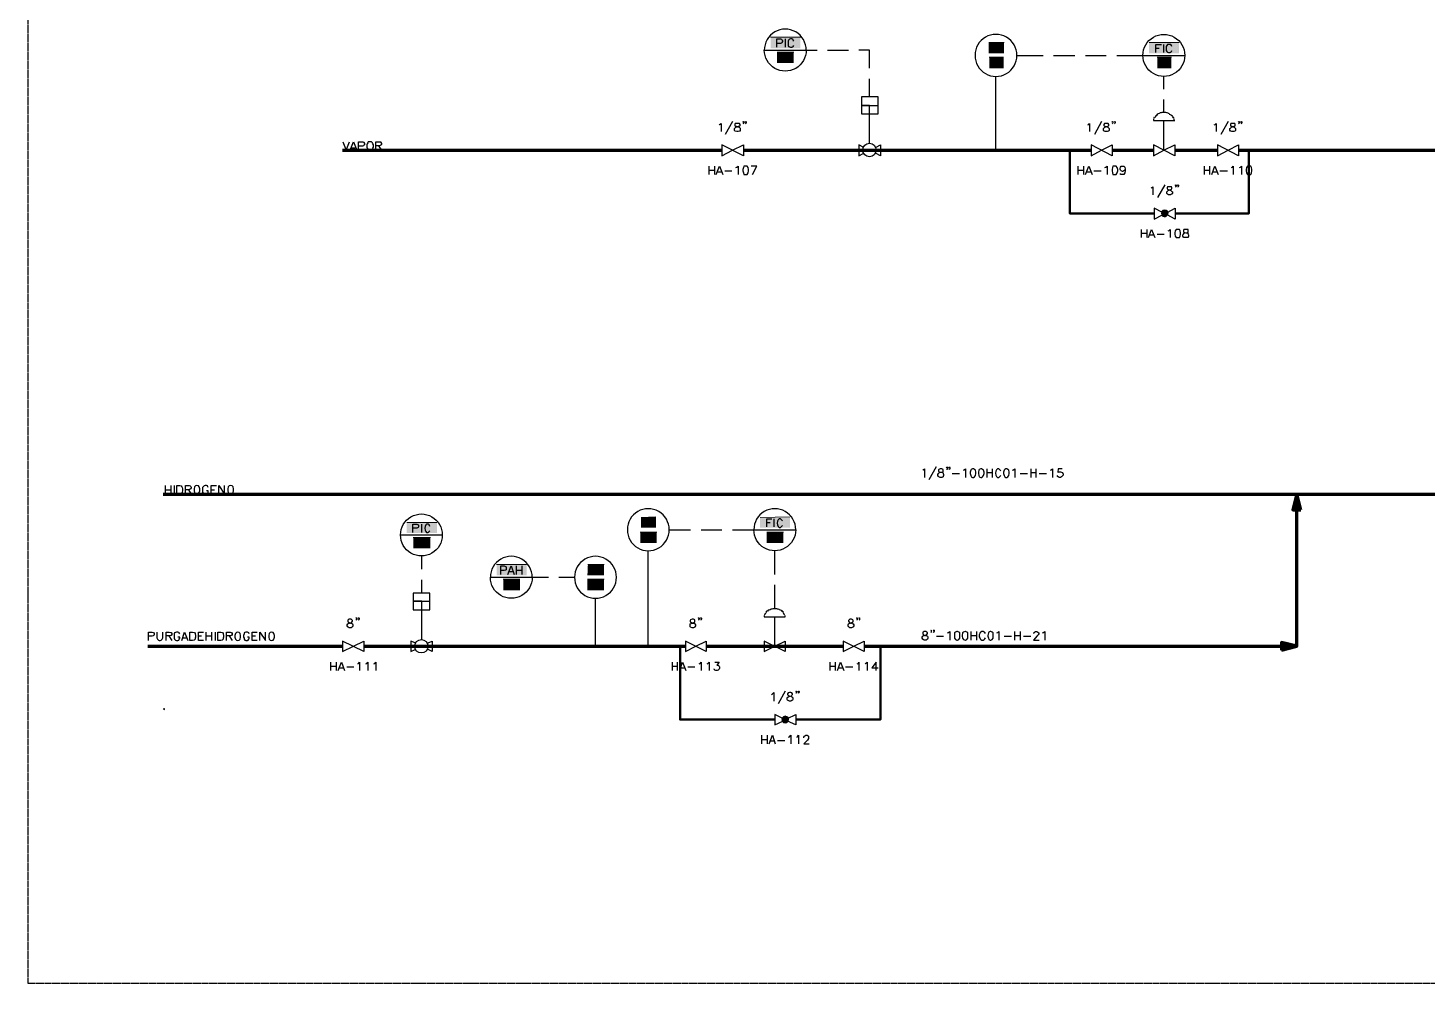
# Model space of a CAD drawing. Header units: millimetres. Extents: x 0 to 578, y 0 to 520.
# Drawn here: x 0 to 385, y 0 to 262.7 of the extents above; entities that cross this region are included whole.
import ezdxf

# ---------------------------------------------------------------- set-up
doc = ezdxf.new("R2010")
doc.units = ezdxf.units.MM
doc.linetypes.add('HIDDEN2', pattern=[0.1875, 0.125, -0.0625])
doc.layers.add('no plot', color=41, linetype='HIDDEN2', plot=False)
doc.layers.add('PDF2_Geometry', color=7, linetype='Continuous')
doc.layers.add('PDF2_Solid Fills', color=7, linetype='Continuous')

msp = doc.modelspace()

# ---------------------------------------------------------------- linework, layer by layer
at = {"layer": 'no plot'}
msp.add_lwpolyline([(0, 0), (577.5, 0), (577.5, 520), (0, 520)], close=True, dxfattribs=at)
at = {"layer": 'PDF2_Geometry', "color": 7, "lineweight": 13, "true_color": 0xffffff}
for points in [[(204.31, 260.12), (212.56, 260.12)], [(264.38, 258.68), (268.57, 258.68)], [(308.48, 258.68), (316.73, 258.68)], [(206.14, 256.07), (210.72, 256.07)], [(264.51, 254.63), (268.44, 254.63)], [(310.71, 254.63), (314.63, 254.63)], [(168.72, 128.08), (172.77, 128.21)], [(201.43, 128.08), (209.68, 128.21)], [(104.2, 126.64), (112.57, 126.64)], [(168.45, 124.02), (173.03, 124.02)], [(203.26, 124.02), (207.85, 124.02)], [(106.03, 122.58), (110.74, 122.58)], [(128.93, 115.12), (137.18, 115.12)], [(154.06, 115.12), (158.51, 115.12)], [(130.76, 111.06), (135.34, 111.06)], [(153.93, 111.06), (158.51, 111.06)]]:
    msp.add_lwpolyline(points, dxfattribs=at)
at = {"layer": 'PDF2_Geometry', "color": 18, "lineweight": 25, "true_color": 0x260000}
for points in [[(206.01, 257.38), (206.01, 259.73), (207.06, 259.73), (207.32, 259.6), (207.45, 259.47), (207.58, 259.21), (207.58, 258.95), (207.45, 258.68), (207.32, 258.55), (207.06, 258.42), (206.01, 258.42)], [(208.37, 259.73), (208.37, 257.38)], [(210.72, 259.08), (210.59, 259.34), (210.46, 259.6), (210.2, 259.73), (209.81, 259.73), (209.55, 259.6), (209.28, 259.34), (209.15, 259.08), (209.15, 258.81), (209.15, 258.29), (209.15, 257.9), (209.28, 257.64), (209.55, 257.51), (209.81, 257.38), (210.2, 257.38), (210.46, 257.51), (210.59, 257.64), (210.72, 257.9)], [(264.77, 255.94), (264.77, 258.16), (266.21, 258.16)], [(266.47, 258.16), (268.05, 258.16)], [(267.26, 258.16), (267.26, 255.94)], [(310.32, 255.94), (310.32, 258.16), (311.89, 258.16)], [(312.41, 258.16), (312.41, 255.94)], [(314.77, 257.64), (314.63, 257.9), (314.5, 258.16), (314.24, 258.16), (313.85, 258.16), (313.59, 258.16), (313.33, 257.9), (313.2, 257.64), (313.2, 257.38), (313.2, 256.85), (313.2, 256.46), (313.33, 256.2), (313.59, 256.07), (313.85, 255.94), (314.24, 255.94), (314.5, 256.07), (314.63, 256.2), (314.77, 256.46)], [(206.67, 255.41), (206.93, 255.54), (207.19, 255.8), (207.19, 253.58)], [(264.77, 257.11), (265.69, 257.11)], [(265.04, 253.97), (265.17, 254.1), (265.56, 254.37), (265.56, 252.01)], [(267.26, 253.97), (267.39, 254.1), (267.78, 254.37), (267.78, 252.01)], [(310.32, 257.11), (311.23, 257.11)], [(311.23, 253.97), (311.49, 254.1), (311.76, 254.37), (311.76, 252.01)], [(313.46, 253.97), (313.59, 254.1), (313.98, 254.37), (313.98, 252.01)], [(169.11, 125.46), (169.11, 127.68), (170.55, 127.68)], [(170.81, 127.68), (172.25, 127.68)], [(171.46, 127.68), (171.46, 125.46)], [(203.26, 125.46), (203.26, 127.68), (204.7, 127.68)], [(205.23, 127.68), (205.23, 125.46)], [(207.58, 127.16), (207.32, 127.42), (207.06, 127.68), (206.67, 127.68), (206.41, 127.42), (206.27, 127.03), (206.14, 126.51), (206.27, 125.98), (206.41, 125.59), (206.67, 125.33), (207.06, 125.33), (207.32, 125.59), (207.58, 125.85)], [(105.9, 123.89), (105.9, 126.24), (106.95, 126.24), (107.21, 126.11), (107.34, 126.11), (107.47, 125.85), (107.47, 125.46), (107.34, 125.33), (107.21, 125.2), (106.95, 125.07), (105.9, 125.07)], [(108.25, 126.24), (108.25, 123.89)], [(110.61, 125.59), (110.35, 125.98), (110.09, 126.24), (109.69, 126.24), (109.43, 125.98), (109.3, 125.59), (109.17, 125.07), (109.3, 124.54), (109.43, 124.15), (109.69, 123.89), (110.09, 123.89), (110.35, 124.15), (110.61, 124.41)], [(168.98, 123.5), (169.24, 123.63), (169.5, 123.89), (169.5, 121.53)], [(169.11, 126.64), (170.02, 126.64)], [(203.26, 126.64), (204.18, 126.64)], [(203.79, 123.5), (204.05, 123.63), (204.31, 123.89), (204.31, 121.53)], [(106.55, 122.06), (106.81, 122.06), (107.21, 122.45), (107.21, 120.09)], [(109.96, 122.06), (109.82, 122.32), (109.43, 122.45), (109.3, 122.45), (108.91, 122.32), (108.78, 122.06), (108.65, 121.4), (108.65, 120.88), (108.78, 120.49), (108.91, 120.22), (109.3, 120.09), (109.43, 120.09), (109.69, 120.22), (109.96, 120.49), (110.09, 120.75), (110.09, 120.88), (109.96, 121.27), (109.69, 121.4), (109.43, 121.53), (109.3, 121.53), (108.91, 121.4), (108.78, 121.27), (108.65, 120.88)], [(130.11, 112.37), (130.11, 114.73), (131.03, 114.73), (131.42, 114.6), (131.55, 114.47), (131.55, 114.2), (131.55, 113.94), (131.55, 113.68), (131.42, 113.55), (131.03, 113.42), (130.11, 113.42)], [(132.07, 112.37), (132.99, 114.73), (133.77, 112.37)], [(132.33, 113.16), (133.51, 113.16)], [(134.3, 114.73), (134.3, 112.37)], [(134.3, 113.55), (135.87, 113.55)], [(135.87, 114.73), (135.87, 112.37)], [(154.45, 112.37), (154.45, 114.73), (155.37, 114.73), (155.76, 114.6), (155.89, 114.47), (155.89, 114.2), (155.89, 113.94), (155.89, 113.68), (155.76, 113.55), (155.37, 113.42), (154.45, 113.42)], [(156.41, 114.73), (157.98, 114.73)], [(157.2, 114.73), (157.2, 112.37)], [(131.29, 110.41), (131.55, 110.54), (131.81, 110.8), (131.81, 108.58)], [(133.64, 108.58), (134.69, 110.8), (133.12, 110.8)], [(154.45, 110.41), (154.71, 110.54), (154.97, 110.8), (154.97, 108.58)], [(156.81, 108.58), (157.85, 110.8), (156.28, 110.8)]]:
    msp.add_lwpolyline(points, dxfattribs=at)
for points in [[(260.59, 255.15, 1.003441), (272.1, 255.15, 1.003441)], [(202.61, 256.59), (214.13, 256.59, -1.003441)], [(164.92, 124.67, 1.003441), (176.44, 124.67, 1.003441)], [(199.73, 124.67), (211.25, 124.67, -1.003441)], [(150.39, 111.59, 1.003441), (161.91, 111.59, 1.003441)], [(127.23, 111.59), (138.75, 111.59, -1.003441)]]:
    msp.add_lwpolyline(points, format="xyb", close=True, dxfattribs=at)
for points in [[(306.78, 255.15, -1.003441), (318.3, 255.15, -1.003441), (306.78, 255.15), (318.43, 255.15)], [(102.5, 123.23, -1.003441), (114.01, 123.23, -1.003441), (102.5, 123.23), (114.14, 123.23)]]:
    msp.add_lwpolyline(points, format="xyb", dxfattribs=at)
for points in [[(209.15, 255.8), (208.89, 255.8), (208.63, 255.41), (208.5, 254.89), (208.5, 254.5), (208.63, 253.97), (208.89, 253.58), (209.15, 253.58), (209.42, 253.58), (209.81, 253.58), (209.94, 253.97), (210.07, 254.5), (210.07, 254.89), (209.94, 255.41), (209.81, 255.8), (209.42, 255.8)], [(171.46, 123.89), (171.07, 123.76), (170.94, 123.63), (170.94, 123.37), (171.07, 123.1), (171.33, 122.97), (171.73, 122.84), (172.12, 122.84), (172.25, 122.58), (172.38, 122.32), (172.38, 122.06), (172.25, 121.79), (172.12, 121.66), (171.86, 121.53), (171.46, 121.53), (171.07, 121.66), (170.94, 121.79), (170.81, 122.06), (170.81, 122.32), (170.94, 122.58), (171.2, 122.84), (171.46, 122.84), (171.99, 122.97), (172.12, 123.1), (172.25, 123.37), (172.25, 123.63), (172.12, 123.76), (171.86, 123.89)], [(206.14, 123.89), (205.88, 123.76), (205.75, 123.63), (205.75, 123.37), (205.88, 123.1), (206.14, 122.97), (206.54, 122.84), (206.8, 122.84), (207.06, 122.58), (207.19, 122.32), (207.19, 122.06), (207.06, 121.79), (206.93, 121.66), (206.67, 121.53), (206.14, 121.53), (205.88, 121.66), (205.75, 121.79), (205.62, 122.06), (205.62, 122.32), (205.75, 122.58), (206.01, 122.84), (206.27, 122.84), (206.8, 122.97), (206.93, 123.1), (207.06, 123.37), (207.06, 123.63), (206.93, 123.76), (206.67, 123.89)]]:
    msp.add_lwpolyline(points, close=True, dxfattribs=at)
at = {"layer": 'PDF2_Geometry', "color": 1, "lineweight": 25}
for points in [[(214.13, 256.59), (217.14, 256.59)], [(220.02, 256.59), (225.77, 256.59)], [(231.53, 251.62), (231.53, 256.59), (228.65, 256.59)], [(272.23, 255.15), (279.3, 255.15)], [(282.18, 255.15), (288.07, 255.15)], [(290.95, 255.15), (296.71, 255.15)], [(299.58, 255.15), (306.78, 255.15)], [(231.53, 243.76), (231.53, 248.74)], [(266.34, 229.11), (266.34, 249.39)], [(312.54, 245.86), (312.54, 249.39)], [(312.54, 239.45), (312.54, 242.98)], [(176.44, 124.67), (182.33, 124.67)], [(185.2, 124.67), (190.96, 124.67)], [(193.84, 124.67), (199.73, 124.67)], [(108.38, 113.81), (108.38, 117.35)], [(170.68, 92.61), (170.68, 118.78)], [(205.49, 112.37), (205.49, 118.78)], [(108.38, 107.27), (108.38, 110.93)], [(138.75, 111.59), (143.2, 111.59)], [(146.08, 111.59), (150.39, 111.59)], [(205.49, 103.08), (205.49, 109.49)], [(156.15, 92.61), (156.15, 105.83)]]:
    msp.add_lwpolyline(points, dxfattribs=at)
at = {"layer": 'PDF2_Geometry', "lineweight": 25}
for points in [[(231.53, 230.94), (231.53, 241.41), (229.31, 241.41), (229.31, 239.05), (233.89, 239.05), (233.89, 243.76), (229.31, 243.76), (229.31, 241.41), (233.89, 241.41)], [(310.58, 238.79), (310.45, 238.53), (310.19, 238.4)], [(311.36, 239.32), (311.23, 239.18), (310.97, 239.05), (310.71, 238.92), (310.58, 238.66)], [(313.59, 239.32), (313.33, 239.32), (313.06, 239.45), (312.8, 239.45), (312.54, 239.45), (312.28, 239.45), (312.02, 239.45), (311.76, 239.32), (311.49, 239.32)], [(314.11, 239.05), (313.85, 239.18), (313.72, 239.32)], [(314.5, 238.66), (314.37, 238.79), (314.11, 238.92)], [(315.03, 238.4), (314.77, 238.53), (314.63, 238.79)], [(190.18, 236.04), (190.31, 236.17), (190.7, 236.44), (190.7, 234.21)], [(193.84, 236.96), (191.88, 233.43)], [(196.98, 236.83), (196.85, 236.7), (196.72, 236.83), (196.85, 236.96), (196.98, 236.83), (196.98, 236.57), (196.85, 236.44), (196.72, 236.31)], [(197.64, 236.83), (197.51, 236.7), (197.38, 236.83), (197.51, 236.96), (197.64, 236.83), (197.64, 236.57), (197.51, 236.44), (197.38, 236.31)], [(291.6, 236.04), (291.86, 236.17), (292.13, 236.44), (292.13, 234.21)], [(295.4, 236.96), (293.43, 233.43)], [(298.54, 236.83), (298.41, 236.7), (298.28, 236.83), (298.41, 236.96), (298.54, 236.83), (298.54, 236.57), (298.41, 236.44), (298.28, 236.31)], [(299.19, 236.83), (299.06, 236.7), (298.93, 236.83), (299.06, 236.96), (299.19, 236.83), (299.19, 236.57), (299.06, 236.44), (298.93, 236.31)], [(309.92, 238.14), (309.79, 237.88), (309.66, 237.74)], [(309.66, 237.61), (309.66, 237.48), (309.66, 237.22), (315.55, 237.22)], [(312.54, 229.11), (315.55, 230.55), (315.55, 227.54), (309.66, 230.55), (309.66, 227.54), (312.54, 229.11), (312.54, 237.22)], [(310.32, 238.4), (310.19, 238.27), (310.05, 238.01)], [(315.16, 238.01), (315.03, 238.27), (314.9, 238.4)], [(315.42, 237.74), (315.29, 237.88), (315.16, 238.14)], [(315.42, 237.22), (315.42, 237.48), (315.42, 237.61)], [(326.41, 236.04), (326.67, 236.17), (326.94, 236.44), (326.94, 234.21)], [(330.21, 236.96), (328.25, 233.43)], [(333.35, 236.83), (333.22, 236.7), (333.09, 236.83), (333.22, 236.96), (333.35, 236.83), (333.35, 236.57), (333.22, 236.44), (333.09, 236.31)], [(334, 236.83), (333.87, 236.7), (333.74, 236.83), (333.87, 236.96), (334, 236.83), (334, 236.57), (333.87, 236.44), (333.74, 236.31)], [(86.66, 231.33), (87.58, 229.11), (88.49, 231.33)], [(88.62, 229.11), (89.54, 231.33), (90.46, 229.11)], [(90.98, 229.11), (90.98, 231.33), (92.03, 231.33), (92.29, 231.33), (92.42, 231.2), (92.55, 230.94), (92.55, 230.55), (92.42, 230.42), (92.29, 230.29), (92.03, 230.15), (90.98, 230.15)], [(95.69, 229.11), (95.69, 231.33), (96.74, 231.33), (97.13, 231.33), (97.13, 231.2), (97.26, 230.94), (97.26, 230.68), (97.13, 230.55), (97.13, 230.42), (96.74, 230.29), (95.69, 230.29)], [(89.02, 229.76), (90.06, 229.76)], [(96.48, 230.29), (97.26, 229.11)], [(229.83, 229.89), (228.65, 230.55), (228.65, 227.54), (229.83, 228.19)], [(233.36, 229.89), (234.54, 230.55), (234.54, 227.54), (233.36, 228.19)], [(187.3, 224.66), (187.3, 222.43)], [(187.3, 223.61), (188.87, 223.61)], [(188.87, 224.66), (188.87, 222.43)], [(189.39, 222.43), (190.31, 224.66), (191.22, 222.43)], [(191.75, 223.35), (193.71, 223.35)], [(194.76, 224.27), (195.02, 224.4), (195.41, 224.66), (195.41, 222.43)], [(199.34, 222.43), (200.52, 224.66), (198.95, 224.66)], [(288.85, 224.66), (288.85, 222.43)], [(288.85, 223.61), (290.42, 223.61)], [(290.42, 224.66), (290.42, 222.43)], [(290.95, 222.43), (291.86, 224.66), (292.78, 222.43)], [(293.3, 223.35), (295.27, 223.35)], [(296.31, 224.27), (296.57, 224.4), (296.97, 224.66), (296.97, 222.43)], [(301.94, 223.87), (301.81, 223.61), (301.55, 223.35), (301.29, 223.22), (301.16, 223.22), (300.76, 223.35), (300.63, 223.61), (300.5, 223.87), (300.5, 224), (300.63, 224.4), (300.76, 224.66), (301.16, 224.66), (301.29, 224.66), (301.55, 224.66), (301.81, 224.4), (301.94, 223.87), (301.94, 223.35), (301.81, 222.83), (301.55, 222.43), (301.29, 222.43), (301.02, 222.43), (300.63, 222.43), (300.63, 222.69)], [(323.66, 224.66), (323.66, 222.43)], [(323.66, 223.61), (325.1, 223.61)], [(325.1, 224.66), (325.1, 222.43)], [(325.76, 222.43), (326.54, 224.66), (327.46, 222.43)], [(327.98, 223.35), (330.08, 223.35)], [(331.12, 224.27), (331.39, 224.4), (331.65, 224.66), (331.65, 222.43)], [(333.35, 224.27), (333.61, 224.4), (333.87, 224.66), (333.87, 222.43)], [(189.79, 223.09), (190.83, 223.09)], [(291.34, 223.09), (292.39, 223.09)], [(312.8, 219.55), (310.84, 216.02)], [(315.94, 219.42), (315.81, 219.29), (315.68, 219.42), (315.81, 219.55), (315.94, 219.42), (315.94, 219.16), (315.81, 219.03), (315.68, 218.9)], [(316.6, 219.42), (316.47, 219.29), (316.34, 219.42), (316.47, 219.55), (316.6, 219.42), (316.6, 219.16), (316.47, 219.03), (316.34, 218.9)], [(326.02, 223.09), (327.2, 223.09)], [(309.01, 218.64), (309.27, 218.77), (309.53, 219.03), (309.53, 216.81)], [(312.15, 211.96), (309.92, 213.14), (309.92, 210.13), (312.15, 211.31)], [(313.46, 211.96), (315.68, 213.14), (315.68, 210.13), (313.46, 211.31)], [(306.26, 207.25), (306.26, 205.03)], [(306.26, 206.21), (307.83, 206.21)], [(307.83, 207.25), (307.83, 205.03)], [(308.35, 205.03), (309.14, 207.25), (310.05, 205.03)], [(308.61, 205.81), (309.79, 205.81)], [(310.71, 205.94), (312.67, 205.94)], [(313.72, 206.86), (313.98, 206.99), (314.24, 207.25), (314.24, 205.03)], [(246.19, 141.03), (246.32, 141.16), (246.71, 141.43), (246.71, 139.07)], [(249.85, 141.95), (247.89, 138.42)], [(253, 141.82), (252.86, 141.69), (252.73, 141.82), (252.86, 141.95), (253, 141.82), (253, 141.56), (252.86, 141.29), (252.73, 141.29)], [(253.65, 141.82), (253.52, 141.69), (253.39, 141.82), (253.52, 141.95), (253.65, 141.82), (253.65, 141.56), (253.52, 141.29), (253.39, 141.29)], [(254.3, 140.12), (256.27, 140.12)], [(257.44, 141.03), (257.58, 141.16), (257.97, 141.43), (257.97, 139.07)], [(263.86, 141.43), (263.86, 139.07)], [(263.86, 140.38), (265.3, 140.38)], [(265.3, 141.43), (265.3, 139.07)], [(267.65, 140.9), (267.39, 141.16), (267.13, 141.43), (266.74, 141.43), (266.47, 141.16), (266.34, 140.77), (266.21, 140.25), (266.34, 139.72), (266.47, 139.33), (266.74, 139.07), (267.13, 139.07), (267.39, 139.33), (267.65, 139.59)], [(270.92, 141.03), (271.19, 141.16), (271.58, 141.43), (271.58, 139.07)], [(273.02, 140.12), (274.98, 140.12)], [(275.9, 141.43), (275.9, 139.07)], [(275.9, 140.38), (277.34, 140.38)], [(277.34, 141.43), (277.34, 139.07)], [(278.25, 140.12), (280.22, 140.12)], [(281.39, 141.03), (281.52, 141.16), (281.92, 141.43), (281.92, 139.07)], [(284.53, 141.43), (283.49, 141.43), (283.36, 140.51), (283.49, 140.51), (283.75, 140.64), (284.14, 140.64), (284.4, 140.51), (284.67, 140.38), (284.8, 139.99), (284.8, 139.72), (284.67, 139.46), (284.4, 139.2), (284.14, 139.07), (283.75, 139.07), (283.49, 139.2), (283.36, 139.33), (283.23, 139.59)], [(37.72, 136.84), (37.72, 134.49)], [(37.72, 135.67), (39.29, 135.67)], [(39.29, 136.84), (39.29, 134.49)], [(40.2, 136.84), (40.2, 134.49)], [(43.34, 134.49), (43.34, 136.84), (44.39, 136.84), (44.65, 136.71), (44.78, 136.58), (44.91, 136.32), (44.91, 136.19), (44.78, 135.93), (44.65, 135.8), (44.39, 135.67), (43.34, 135.67)], [(44.13, 135.67), (44.91, 134.49)], [(49.62, 136.32), (49.49, 136.45), (49.36, 136.71), (49.1, 136.84), (48.71, 136.84), (48.45, 136.71), (48.18, 136.45), (48.05, 136.32), (48.05, 135.93), (48.05, 135.41), (48.05, 135.01), (48.18, 134.75), (48.45, 134.62), (48.71, 134.49), (49.1, 134.49), (49.36, 134.62), (49.49, 134.75), (49.62, 135.01), (49.62, 135.41), (49.1, 135.41)], [(51.85, 134.49), (50.41, 134.49), (50.41, 136.84), (51.85, 136.84)], [(50.41, 135.67), (51.33, 135.67)], [(52.5, 134.49), (52.5, 136.84), (54.07, 134.49), (54.07, 136.84)], [(108.38, 94.57), (108.38, 105.04), (106.03, 105.04), (106.03, 102.69), (110.61, 102.69), (110.61, 107.27), (106.03, 107.27), (106.03, 105.04), (110.61, 105.04)], [(90.46, 100.33), (90.32, 100.33), (90.19, 100.33), (90.32, 100.46), (90.46, 100.33), (90.46, 100.2), (90.32, 99.94), (90.19, 99.81)], [(91.11, 100.33), (90.98, 100.33), (90.85, 100.33), (90.98, 100.46), (91.11, 100.33), (91.11, 100.2), (90.98, 99.94), (90.85, 99.81)], [(184.68, 100.33), (184.55, 100.33), (184.42, 100.33), (184.55, 100.46), (184.68, 100.33), (184.68, 100.2), (184.55, 99.94), (184.42, 99.81)], [(185.34, 100.33), (185.2, 100.33), (185.07, 100.33), (185.2, 100.46), (185.34, 100.33), (185.34, 100.2), (185.2, 99.94), (185.07, 99.81)], [(202.87, 101.64), (202.74, 101.38), (202.61, 101.25)], [(202.61, 101.12), (202.61, 100.99), (202.61, 100.72), (208.37, 100.72), (208.37, 100.99), (208.37, 101.12)], [(205.49, 92.61), (208.37, 94.05), (208.37, 91.17), (202.61, 94.05), (202.61, 91.17), (205.49, 92.61), (205.49, 100.72)], [(203.13, 101.9), (203, 101.77), (202.87, 101.51)], [(203.4, 102.43), (203.26, 102.16), (203, 102.03)], [(203.92, 102.69), (203.66, 102.56), (203.53, 102.3)], [(204.31, 102.82), (204.18, 102.69), (203.92, 102.56)], [(206.54, 102.82), (206.27, 102.82), (206.01, 102.95), (205.75, 102.95), (205.49, 102.95), (205.23, 102.95), (204.97, 102.95), (204.7, 102.82), (204.44, 102.82)], [(207.45, 102.3), (207.32, 102.43), (207.06, 102.56), (206.8, 102.69), (206.67, 102.82)], [(207.85, 102.03), (207.58, 102.16), (207.45, 102.43)], [(207.98, 101.51), (207.85, 101.77), (207.71, 101.9)], [(208.24, 101.25), (208.11, 101.38), (207.98, 101.64)], [(228.13, 100.33), (228, 100.33), (228.13, 100.46), (228.13, 100.33), (228.13, 100.2), (228.13, 99.94), (228, 99.81)], [(228.78, 100.33), (228.65, 100.33), (228.78, 100.46), (228.78, 100.33), (228.78, 100.2), (228.78, 99.94), (228.65, 99.81)], [(33.13, 94.18), (33.13, 96.54), (34.18, 96.54), (34.57, 96.41), (34.71, 96.14), (34.71, 95.75), (34.57, 95.62), (34.57, 95.49), (34.18, 95.36), (33.13, 95.36)], [(35.49, 96.54), (35.49, 94.97), (35.62, 94.57), (35.88, 94.31), (36.14, 94.18), (36.41, 94.18), (36.67, 94.31), (36.93, 94.57), (37.06, 94.97), (37.06, 96.54)], [(37.98, 94.18), (37.98, 96.54), (38.89, 96.54), (39.29, 96.41), (39.42, 96.41), (39.55, 96.14), (39.55, 95.88), (39.42, 95.62), (39.29, 95.62), (38.89, 95.49), (37.98, 95.49)], [(41.77, 96.01), (41.64, 96.28), (41.51, 96.41), (41.25, 96.54), (40.86, 96.54), (40.59, 96.41), (40.33, 96.28), (40.2, 96.01), (40.2, 95.62), (40.2, 95.1), (40.2, 94.84), (40.33, 94.57), (40.59, 94.31), (40.86, 94.18), (41.25, 94.18), (41.51, 94.31), (41.64, 94.57), (41.77, 94.84), (41.77, 95.1), (41.25, 95.1)], [(42.3, 94.18), (43.08, 96.54), (44, 94.18)], [(48.32, 94.18), (46.88, 94.18), (46.88, 96.54), (48.32, 96.54)], [(48.97, 96.54), (48.97, 94.18)], [(50.54, 96.54), (50.54, 94.18)], [(51.46, 96.54), (51.46, 94.18)], [(54.6, 94.18), (54.6, 96.54), (55.64, 96.54), (55.91, 96.41), (56.04, 96.41), (56.17, 96.14), (56.17, 95.88), (56.04, 95.62), (55.91, 95.62), (55.64, 95.49), (54.6, 95.49)], [(60.88, 96.01), (60.75, 96.28), (60.62, 96.41), (60.36, 96.54), (59.96, 96.54), (59.7, 96.41), (59.44, 96.28), (59.44, 96.01), (59.31, 95.62), (59.31, 95.1), (59.44, 94.84), (59.44, 94.57), (59.7, 94.31), (59.96, 94.18), (60.36, 94.18), (60.62, 94.31), (60.75, 94.57), (60.88, 94.84), (60.88, 95.1), (60.36, 95.1)], [(63.1, 94.18), (61.66, 94.18), (61.66, 96.54), (63.1, 96.54)], [(63.76, 94.18), (63.76, 96.54), (65.33, 94.18), (65.33, 96.54)], [(248.55, 97.06), (248.55, 96.93), (248.41, 97.06), (248.55, 97.06), (248.55, 96.8), (248.55, 96.54), (248.41, 96.41)], [(249.33, 97.06), (249.2, 96.93), (249.07, 97.06), (249.2, 97.06), (249.33, 97.06), (249.33, 96.8), (249.2, 96.54), (249.07, 96.41)], [(253, 96.28), (253.26, 96.41), (253.65, 96.67), (253.65, 94.31)], [(259.41, 96.67), (259.41, 94.31)], [(260.98, 96.67), (260.98, 94.31)], [(263.46, 96.14), (263.33, 96.41), (263.07, 96.54), (262.81, 96.67), (262.42, 96.67), (262.16, 96.54), (262.03, 96.41), (261.89, 96.14), (261.76, 95.75), (261.76, 95.23), (261.89, 94.97), (262.03, 94.7), (262.16, 94.44), (262.42, 94.31), (262.81, 94.31), (263.07, 94.44), (263.33, 94.7), (263.46, 94.97)], [(266.61, 96.28), (266.87, 96.41), (267.13, 96.67), (267.13, 94.31)], [(271.45, 96.67), (271.45, 94.31)], [(273.02, 96.67), (273.02, 94.31)], [(276.81, 96.14), (276.81, 96.28), (276.94, 96.41), (276.94, 96.54), (277.21, 96.67), (277.6, 96.67), (277.86, 96.54), (277.99, 96.41), (278.12, 96.28), (278.12, 96.01), (277.99, 95.75), (277.73, 95.49), (276.68, 94.31), (278.25, 94.31)], [(279.17, 96.28), (279.43, 96.41), (279.82, 96.67), (279.82, 94.31)], [(38.76, 95.49), (39.55, 94.18)], [(42.56, 94.97), (43.74, 94.97)], [(46.88, 95.49), (47.79, 95.49)], [(48.97, 95.49), (50.54, 95.49)], [(55.38, 95.49), (56.17, 94.18)], [(61.66, 95.49), (62.58, 95.49)], [(106.55, 93.53), (105.37, 94.05), (105.37, 91.17), (106.55, 91.69)], [(110.09, 93.53), (111.26, 94.05), (111.26, 91.17), (110.09, 91.69)], [(249.99, 95.36), (251.95, 95.36)], [(259.41, 95.62), (260.98, 95.62)], [(268.57, 95.36), (270.66, 95.36)], [(271.45, 95.62), (273.02, 95.62)], [(273.93, 95.36), (275.9, 95.36)], [(83.26, 88.29), (83.26, 85.94)], [(83.26, 87.11), (84.83, 87.11)], [(84.83, 88.29), (84.83, 85.94)], [(85.35, 85.94), (86.27, 88.29), (87.05, 85.94)], [(85.61, 86.72), (86.79, 86.72)], [(87.71, 86.98), (89.67, 86.98)], [(90.72, 87.77), (90.98, 87.9), (91.24, 88.29), (91.24, 85.94)], [(92.94, 87.77), (93.2, 87.9), (93.47, 88.29), (93.47, 85.94)], [(95.17, 87.77), (95.43, 87.9), (95.69, 88.29), (95.69, 85.94)], [(177.22, 88.29), (177.22, 85.94)], [(177.22, 87.11), (178.66, 87.11)], [(178.66, 88.29), (178.66, 85.94)], [(179.32, 85.94), (180.1, 88.29), (181.02, 85.94)], [(179.58, 86.72), (180.76, 86.72)], [(181.54, 86.98), (183.5, 86.98)], [(184.68, 87.77), (184.94, 87.9), (185.2, 88.29), (185.2, 85.94)], [(186.91, 87.77), (187.04, 87.9), (187.43, 88.29), (187.43, 85.94)], [(189, 88.29), (190.18, 88.29), (189.52, 87.38), (189.92, 87.38), (190.05, 87.25), (190.18, 87.11), (190.31, 86.85), (190.31, 86.59), (190.18, 86.33), (189.92, 86.07), (189.65, 85.94), (189.26, 85.94), (189, 86.07), (188.87, 86.2), (188.74, 86.33)], [(220.67, 88.29), (220.67, 85.94)], [(220.67, 87.11), (222.11, 87.11)], [(222.11, 88.29), (222.11, 85.94)], [(222.76, 85.94), (223.55, 88.29), (224.47, 85.94)], [(223.03, 86.72), (224.2, 86.72)], [(224.99, 86.98), (226.95, 86.98)], [(228.13, 87.77), (228.39, 87.9), (228.65, 88.29), (228.65, 85.94)], [(230.35, 87.77), (230.49, 87.9), (230.88, 88.29), (230.88, 85.94)], [(233.36, 85.94), (233.36, 88.29), (232.19, 86.72), (233.89, 86.72)], [(204.57, 79.39), (204.84, 79.52), (205.23, 79.92), (205.23, 77.56)], [(208.37, 80.31), (206.41, 76.78)], [(211.51, 80.18), (211.38, 80.05), (211.25, 80.18), (211.38, 80.31), (211.51, 80.18), (211.51, 80.05), (211.38, 79.79), (211.25, 79.65)], [(212.16, 80.18), (212.03, 80.05), (211.9, 80.18), (212.03, 80.31), (212.16, 80.18), (212.16, 80.05), (212.03, 79.79), (211.9, 79.65)], [(37.45, 75.34), (37.45, 75.47), (37.45, 75.34)], [(207.71, 72.72), (205.49, 73.9), (205.49, 71.02), (207.71, 72.06)], [(209.02, 72.72), (211.25, 73.9), (211.25, 71.02), (209.02, 72.06)], [(201.83, 68.14), (201.83, 65.78)], [(201.83, 66.96), (203.4, 66.96)], [(203.4, 68.14), (203.4, 65.78)], [(203.92, 65.78), (204.84, 68.14), (205.62, 65.78)], [(204.31, 66.57), (205.36, 66.57)], [(206.27, 66.7), (208.24, 66.7)], [(209.28, 67.61), (209.55, 67.75), (209.94, 68.14), (209.94, 65.78)], [(211.51, 67.61), (211.77, 67.75), (212.03, 68.14), (212.03, 65.78)], [(213.47, 67.48), (213.47, 67.61), (213.6, 67.88), (213.73, 68.01), (214, 68.14), (214.39, 68.14), (214.65, 68.01), (214.78, 67.88), (214.78, 67.61), (214.78, 67.48), (214.78, 67.22), (214.52, 66.83), (213.47, 65.78), (214.91, 65.78)]]:
    msp.add_lwpolyline(points, dxfattribs=at)
for points in [[(195.02, 236.44), (194.63, 236.44), (194.5, 236.17), (194.5, 235.91), (194.63, 235.65), (194.89, 235.65), (195.28, 235.52), (195.67, 235.39), (195.94, 235.13), (195.94, 235), (195.94, 234.6), (195.94, 234.34), (195.81, 234.34), (195.41, 234.21), (195.02, 234.21), (194.63, 234.34), (194.5, 234.34), (194.37, 234.6), (194.37, 235), (194.5, 235.13), (194.76, 235.39), (195.15, 235.52), (195.54, 235.65), (195.81, 235.65), (195.94, 235.91), (195.94, 236.17), (195.81, 236.44), (195.41, 236.44)], [(296.44, 236.44), (296.18, 236.44), (296.05, 236.17), (296.05, 235.91), (296.18, 235.65), (296.31, 235.65), (296.84, 235.52), (297.1, 235.39), (297.36, 235.13), (297.49, 235), (297.49, 234.6), (297.36, 234.34), (297.23, 234.34), (296.97, 234.21), (296.44, 234.21), (296.18, 234.34), (296.05, 234.34), (295.92, 234.6), (295.92, 235), (296.05, 235.13), (296.31, 235.39), (296.57, 235.52), (297.1, 235.65), (297.23, 235.65), (297.36, 235.91), (297.36, 236.17), (297.23, 236.44), (296.97, 236.44)], [(331.26, 236.44), (330.99, 236.44), (330.86, 236.17), (330.86, 235.91), (330.99, 235.65), (331.26, 235.65), (331.65, 235.52), (331.91, 235.39), (332.17, 235.13), (332.3, 235), (332.3, 234.6), (332.17, 234.34), (332.04, 234.34), (331.78, 234.21), (331.26, 234.21), (330.99, 234.34), (330.86, 234.34), (330.73, 234.6), (330.73, 235), (330.86, 235.13), (331.12, 235.39), (331.39, 235.52), (331.91, 235.65), (332.04, 235.65), (332.17, 235.91), (332.17, 236.17), (332.04, 236.44), (331.78, 236.44)], [(93.86, 231.33), (93.6, 231.33), (93.47, 231.07), (93.33, 230.81), (93.2, 230.55), (93.2, 229.89), (93.33, 229.63), (93.47, 229.37), (93.6, 229.11), (93.86, 229.11), (94.38, 229.11), (94.51, 229.11), (94.77, 229.37), (94.91, 229.63), (95.04, 229.89), (95.04, 230.55), (94.91, 230.81), (94.77, 231.07), (94.51, 231.33), (94.38, 231.33)], [(193.84, 229.11), (196.85, 230.55), (196.85, 227.54), (190.96, 230.55), (190.96, 227.54)], [(295.4, 229.11), (298.28, 230.55), (298.28, 227.54), (292.52, 230.55), (292.52, 227.54)], [(330.21, 229.11), (333.09, 230.55), (333.09, 227.54), (327.33, 230.55), (327.33, 227.54)], [(197.38, 224.66), (196.98, 224.66), (196.85, 224.27), (196.72, 223.74), (196.72, 223.35), (196.85, 222.83), (196.98, 222.43), (197.38, 222.43), (197.64, 222.43), (197.9, 222.43), (198.16, 222.83), (198.29, 223.35), (198.29, 223.74), (198.16, 224.27), (197.9, 224.66), (197.64, 224.66)], [(298.93, 224.66), (298.54, 224.66), (298.41, 224.27), (298.28, 223.74), (298.28, 223.35), (298.41, 222.83), (298.54, 222.43), (298.93, 222.43), (299.19, 222.43), (299.45, 222.43), (299.72, 222.83), (299.85, 223.35), (299.85, 223.74), (299.72, 224.27), (299.45, 224.66), (299.19, 224.66)], [(335.84, 224.66), (335.57, 224.66), (335.31, 224.27), (335.18, 223.74), (335.18, 223.35), (335.31, 222.83), (335.57, 222.43), (335.84, 222.43), (336.1, 222.43), (336.49, 222.43), (336.62, 222.83), (336.75, 223.35), (336.75, 223.74), (336.62, 224.27), (336.49, 224.66), (336.1, 224.66)], [(313.85, 219.03), (313.59, 219.03), (313.46, 218.77), (313.46, 218.51), (313.59, 218.38), (313.72, 218.25), (314.24, 218.11), (314.5, 217.98), (314.77, 217.72), (314.9, 217.59), (314.9, 217.2), (314.77, 216.94), (314.63, 216.94), (314.37, 216.81), (313.85, 216.81), (313.59, 216.94), (313.46, 216.94), (313.33, 217.2), (313.33, 217.59), (313.46, 217.72), (313.72, 217.98), (313.98, 218.11), (314.5, 218.25), (314.63, 218.38), (314.77, 218.51), (314.77, 218.77), (314.63, 219.03), (314.37, 219.03)], [(313.72, 211.7), (313.59, 212.23), (313.2, 212.49), (312.8, 212.62), (312.28, 212.49), (312.02, 212.23), (311.89, 211.7), (312.02, 211.31), (312.28, 210.92), (312.8, 210.79), (313.2, 210.92), (313.59, 211.31)], [(316.34, 207.25), (315.94, 207.25), (315.68, 206.86), (315.55, 206.34), (315.55, 205.94), (315.68, 205.42), (315.94, 205.03), (316.34, 205.03), (316.47, 205.03), (316.86, 205.03), (316.99, 205.42), (317.12, 205.94), (317.12, 206.34), (316.99, 206.86), (316.86, 207.25), (316.47, 207.25)], [(318.43, 207.25), (318.04, 207.25), (317.91, 206.99), (317.91, 206.73), (318.04, 206.47), (318.3, 206.47), (318.69, 206.34), (319.08, 206.21), (319.22, 205.94), (319.35, 205.81), (319.35, 205.42), (319.22, 205.16), (319.22, 205.03), (318.82, 205.03), (318.43, 205.03), (318.04, 205.03), (317.91, 205.16), (317.78, 205.42), (317.78, 205.81), (317.91, 205.94), (318.17, 206.21), (318.43, 206.34), (318.95, 206.47), (319.22, 206.47), (319.22, 206.73), (319.22, 206.99), (319.22, 207.25), (318.82, 207.25)], [(251.03, 141.43), (250.64, 141.29), (250.51, 141.16), (250.51, 140.9), (250.64, 140.64), (250.9, 140.51), (251.29, 140.51), (251.69, 140.38), (251.82, 140.12), (251.95, 139.85), (251.95, 139.59), (251.82, 139.33), (251.82, 139.2), (251.42, 139.07), (251.03, 139.07), (250.64, 139.2), (250.51, 139.33), (250.38, 139.59), (250.38, 139.85), (250.51, 140.12), (250.77, 140.38), (251.03, 140.51), (251.56, 140.51), (251.82, 140.64), (251.82, 140.9), (251.82, 141.16), (251.82, 141.29), (251.42, 141.43)], [(259.93, 141.43), (259.54, 141.29), (259.41, 141.03), (259.28, 140.51), (259.28, 140.12), (259.41, 139.59), (259.54, 139.2), (259.93, 139.07), (260.19, 139.07), (260.45, 139.2), (260.72, 139.59), (260.85, 140.12), (260.85, 140.51), (260.72, 141.03), (260.45, 141.29), (260.19, 141.43)], [(262.16, 141.43), (261.76, 141.29), (261.63, 141.03), (261.5, 140.51), (261.5, 140.12), (261.63, 139.59), (261.76, 139.2), (262.16, 139.07), (262.42, 139.07), (262.68, 139.2), (262.94, 139.59), (263.07, 140.12), (263.07, 140.51), (262.94, 141.03), (262.68, 141.29), (262.42, 141.43)], [(269.09, 141.43), (268.83, 141.29), (268.57, 141.03), (268.44, 140.51), (268.44, 140.12), (268.57, 139.59), (268.83, 139.2), (269.09, 139.07), (269.35, 139.07), (269.62, 139.2), (269.88, 139.59), (270.01, 140.12), (270.01, 140.51), (269.88, 141.03), (269.62, 141.29), (269.35, 141.43)], [(40.99, 134.49), (40.99, 136.84), (41.77, 136.84), (42.16, 136.71), (42.3, 136.45), (42.43, 136.32), (42.56, 135.93), (42.56, 135.41), (42.43, 135.01), (42.3, 134.75), (42.16, 134.62), (41.77, 134.49)], [(46.48, 136.84), (46.09, 136.71), (45.83, 136.45), (45.7, 135.93), (45.7, 135.41), (45.83, 134.88), (46.09, 134.62), (46.48, 134.49), (46.88, 134.62), (47.14, 134.88), (47.27, 135.41), (47.27, 135.93), (47.14, 136.45), (46.88, 136.71)], [(55.78, 136.84), (55.38, 136.71), (55.12, 136.45), (54.99, 135.93), (54.99, 135.41), (55.12, 134.88), (55.38, 134.62), (55.78, 134.49), (56.17, 134.62), (56.43, 134.88), (56.56, 135.41), (56.56, 135.93), (56.43, 136.45), (56.17, 136.71)], [(44.52, 94.18), (44.52, 96.54), (45.31, 96.54), (45.7, 96.41), (45.96, 96.28), (45.96, 96.01), (46.09, 95.62), (46.09, 95.1), (45.96, 94.84), (45.96, 94.57), (45.7, 94.31), (45.31, 94.18)], [(52.24, 94.18), (52.24, 96.54), (53.03, 96.54), (53.42, 96.41), (53.68, 96.28), (53.68, 96.01), (53.81, 95.62), (53.81, 95.1), (53.68, 94.84), (53.68, 94.57), (53.42, 94.31), (53.03, 94.18)], [(57.74, 96.54), (57.35, 96.41), (57.08, 96.14), (56.95, 95.62), (56.95, 95.1), (57.08, 94.57), (57.35, 94.31), (57.74, 94.18), (58.13, 94.31), (58.39, 94.57), (58.52, 95.1), (58.52, 95.62), (58.39, 96.14), (58.13, 96.41)], [(67.03, 96.54), (66.64, 96.41), (66.38, 96.14), (66.24, 95.62), (66.24, 95.1), (66.38, 94.57), (66.64, 94.31), (67.03, 94.18), (67.42, 94.31), (67.68, 94.57), (67.82, 95.1), (67.82, 95.62), (67.68, 96.14), (67.42, 96.41)], [(88.36, 100.07), (88.1, 99.94), (87.97, 99.68), (87.97, 99.55), (88.1, 99.29), (88.36, 99.15), (88.75, 99.02), (89.15, 98.89), (89.28, 98.76), (89.41, 98.5), (89.41, 98.24), (89.28, 97.98), (89.15, 97.85), (88.89, 97.71), (88.36, 97.71), (88.1, 97.85), (87.97, 97.98), (87.84, 98.24), (87.84, 98.5), (87.97, 98.76), (88.23, 98.89), (88.49, 99.02), (89.02, 99.15), (89.15, 99.29), (89.28, 99.55), (89.28, 99.68), (89.15, 99.94), (88.89, 100.07)], [(182.72, 100.07), (182.33, 99.94), (182.19, 99.68), (182.19, 99.55), (182.33, 99.29), (182.59, 99.15), (182.98, 99.02), (183.37, 98.89), (183.5, 98.76), (183.63, 98.5), (183.63, 98.24), (183.5, 97.98), (183.5, 97.85), (183.11, 97.71), (182.72, 97.71), (182.33, 97.85), (182.19, 97.98), (182.19, 98.24), (182.19, 98.5), (182.19, 98.76), (182.46, 98.89), (182.85, 99.02), (183.24, 99.15), (183.5, 99.29), (183.5, 99.55), (183.5, 99.68), (183.5, 99.94), (183.11, 100.07)], [(226.17, 100.07), (225.91, 99.94), (225.77, 99.68), (225.77, 99.55), (225.91, 99.29), (226.04, 99.15), (226.56, 99.02), (226.82, 98.89), (227.08, 98.76), (227.21, 98.5), (227.21, 98.24), (227.08, 97.98), (226.95, 97.85), (226.56, 97.71), (226.17, 97.71), (225.91, 97.85), (225.77, 97.98), (225.64, 98.24), (225.64, 98.5), (225.77, 98.76), (225.91, 98.89), (226.3, 99.02), (226.69, 99.15), (226.95, 99.29), (227.08, 99.55), (227.08, 99.68), (226.95, 99.94), (226.56, 100.07)], [(246.58, 96.67), (246.32, 96.54), (246.19, 96.41), (246.19, 96.14), (246.32, 95.88), (246.45, 95.75), (246.98, 95.62), (247.24, 95.62), (247.5, 95.36), (247.63, 95.1), (247.63, 94.84), (247.5, 94.57), (247.37, 94.44), (247.11, 94.31), (246.58, 94.31), (246.32, 94.44), (246.19, 94.57), (246.06, 94.84), (246.06, 95.1), (246.19, 95.36), (246.45, 95.62), (246.71, 95.62), (247.11, 95.75), (247.37, 95.88), (247.5, 96.14), (247.5, 96.41), (247.37, 96.54), (247.11, 96.67)], [(255.61, 96.67), (255.22, 96.54), (254.96, 96.28), (254.96, 95.62), (254.96, 95.36), (254.96, 94.84), (255.22, 94.44), (255.61, 94.31), (255.74, 94.31), (256.14, 94.44), (256.4, 94.84), (256.4, 95.36), (256.4, 95.62), (256.4, 96.28), (256.14, 96.54), (255.74, 96.67)], [(257.84, 96.67), (257.44, 96.54), (257.18, 96.28), (257.05, 95.62), (257.05, 95.36), (257.18, 94.84), (257.44, 94.44), (257.84, 94.31), (257.97, 94.31), (258.36, 94.44), (258.62, 94.84), (258.62, 95.36), (258.62, 95.62), (258.62, 96.28), (258.36, 96.54), (257.97, 96.67)], [(264.77, 96.67), (264.38, 96.54), (264.25, 96.28), (264.12, 95.62), (264.12, 95.36), (264.25, 94.84), (264.38, 94.44), (264.77, 94.31), (264.9, 94.31), (265.3, 94.44), (265.56, 94.84), (265.56, 95.36), (265.56, 95.62), (265.56, 96.28), (265.3, 96.54), (264.9, 96.67)], [(89.54, 92.61), (92.42, 94.05), (92.42, 91.17), (86.53, 94.05), (86.53, 91.17)], [(183.77, 92.61), (186.64, 94.05), (186.64, 91.17), (180.89, 94.05), (180.89, 91.17)], [(227.21, 92.61), (230.09, 94.05), (230.09, 91.17), (224.33, 94.05), (224.33, 91.17)], [(209.55, 79.92), (209.15, 79.79), (209.02, 79.52), (209.02, 79.39), (209.15, 79.13), (209.42, 79), (209.81, 78.87), (210.2, 78.74), (210.33, 78.61), (210.46, 78.35), (210.46, 77.95), (210.33, 77.82), (210.2, 77.69), (209.94, 77.56), (209.55, 77.56), (209.15, 77.69), (209.02, 77.82), (208.89, 77.95), (208.89, 78.35), (209.02, 78.61), (209.28, 78.74), (209.55, 78.87), (210.07, 79), (210.2, 79.13), (210.33, 79.39), (210.33, 79.52), (210.2, 79.79), (209.94, 79.92)], [(37.45, 75.47), (37.32, 75.34), (37.45, 75.21), (37.58, 75.34)], [(209.28, 72.46), (209.15, 72.98), (208.76, 73.24), (208.37, 73.37), (207.85, 73.24), (207.58, 72.98), (207.45, 72.46), (207.58, 72.06), (207.85, 71.67), (208.37, 71.54), (208.76, 71.67), (209.15, 72.06)]]:
    msp.add_lwpolyline(points, close=True, dxfattribs=at)
at = {"layer": 'PDF2_Geometry', "color": 5, "lineweight": 158}
for points in [[(86.53, 229.11), (190.96, 229.11)], [(196.85, 229.11), (292.52, 229.11)], [(298.28, 229.11), (309.66, 229.11)], [(315.55, 229.11), (327.33, 229.11)], [(333.09, 229.11), (489.87, 229.11)], [(37.19, 134.49), (404.02, 134.49)], [(349.18, 92.61), (349.18, 130.17)], [(33, 92.61), (86.53, 92.61)], [(92.42, 92.61), (180.89, 92.61)], [(186.64, 92.61), (205.49, 92.61), (224.33, 92.61)], [(230.09, 92.61), (344.87, 92.61)]]:
    msp.add_lwpolyline(points, dxfattribs=at)
at = {"layer": 'PDF2_Geometry', "color": 150, "lineweight": 50, "true_color": 0x007fff}
for points in [[(286.63, 229.11), (286.63, 211.7), (309.92, 211.7)], [(315.68, 211.7), (335.97, 211.7), (335.97, 229.11)], [(179.45, 92.61), (179.45, 72.46), (205.49, 72.46)], [(211.25, 72.46), (234.54, 72.46), (234.54, 92.61)]]:
    msp.add_lwpolyline(points, dxfattribs=at)
at = {"layer": 'PDF2_Geometry', "lineweight": 158}
for points in [[(350.23, 130.17), (349.18, 134.49), (348.01, 130.17)], [(344.87, 91.56), (349.18, 92.61), (344.87, 93.66)]]:
    msp.add_lwpolyline(points, close=True, dxfattribs=at)
at = {"layer": 'PDF2_Geometry', "lineweight": 25}
for centre in [(231.53, 229.12), (108.25, 92.62)]:
    msp.add_circle(centre, 1.84, dxfattribs=at)
at = {"layer": 'PDF2_Geometry', "color": 18, "lineweight": 25, "true_color": 0x260000}
for centre in [(208.37, 256.61), (205.49, 124.69), (132.99, 111.61)]:
    msp.add_arc(centre, 5.76, 359.8032, 180.1968, dxfattribs=at)
at = {"layer": 'PDF2_Solid Fills', "color": 7, "true_color": 0xffffff, "transparency": 33554559}
for points in [[(204.31, 257.11), (212.56, 257.11), (204.31, 260.12)], [(212.56, 257.11), (204.31, 260.12), (212.56, 260.12)], [(264.38, 255.67), (268.57, 255.67), (264.38, 258.68)], [(268.57, 255.67), (264.38, 258.68), (268.57, 258.68)], [(308.48, 255.67), (316.73, 255.67), (308.48, 258.68)], [(316.73, 255.67), (308.48, 258.68), (316.73, 258.68)], [(206.14, 253.06), (210.72, 253.06), (206.14, 256.07)], [(210.72, 253.06), (206.14, 256.07), (210.72, 256.07)], [(264.51, 251.62), (268.44, 251.62), (264.51, 254.63)], [(268.44, 251.62), (264.51, 254.63), (268.44, 254.63)], [(310.71, 251.62), (314.63, 251.62), (310.71, 254.63)], [(314.63, 251.62), (310.71, 254.63), (314.63, 254.63)], [(172.77, 125.2), (168.72, 128.08), (172.77, 128.21)], [(168.72, 125.2), (172.77, 125.2), (168.72, 128.08)], [(209.68, 125.2), (201.43, 128.08), (209.68, 128.21)], [(201.43, 125.2), (209.68, 125.2), (201.43, 128.08)], [(104.2, 123.76), (112.57, 123.76), (104.2, 126.64)], [(112.57, 123.76), (104.2, 126.64), (112.57, 126.64)], [(168.45, 121.01), (173.03, 121.01), (168.45, 124.02)], [(173.03, 121.01), (168.45, 124.02), (173.03, 124.02)], [(203.26, 121.01), (207.85, 121.01), (203.26, 124.02)], [(207.85, 121.01), (203.26, 124.02), (207.85, 124.02)], [(106.03, 119.57), (110.74, 119.57), (106.03, 122.58)], [(110.74, 119.57), (106.03, 122.58), (110.74, 122.58)], [(128.93, 112.11), (137.18, 112.11), (128.93, 115.12)], [(137.18, 112.11), (128.93, 115.12), (137.18, 115.12)], [(153.93, 112.11), (158.51, 112.11), (154.06, 115.12)], [(158.51, 112.11), (154.06, 115.12), (158.51, 115.12)], [(130.76, 108.05), (135.34, 108.05), (130.76, 111.06)], [(135.34, 108.05), (130.76, 111.06), (135.34, 111.06)], [(153.93, 108.05), (158.51, 108.05), (153.93, 111.06)], [(158.51, 108.05), (153.93, 111.06), (158.51, 111.06)]]:
    msp.add_solid(points, dxfattribs=at)
at = {"layer": 'PDF2_Solid Fills', "transparency": 33554559}
for points in [[(312.02, 212.23), (313.72, 211.96), (311.89, 211.96)], [(313.72, 211.96), (311.89, 211.96), (313.72, 211.83)], [(311.89, 211.96), (313.72, 211.83), (311.89, 211.83)], [(313.72, 211.83), (311.89, 211.83), (313.72, 211.7)], [(311.89, 211.83), (313.72, 211.7), (311.89, 211.7)], [(312.15, 212.36), (313.46, 212.36), (312.02, 212.36)], [(313.46, 212.36), (312.02, 212.36), (313.59, 212.23)], [(312.02, 212.36), (313.59, 212.23), (312.02, 212.23)], [(313.59, 212.23), (312.02, 212.23), (313.72, 211.96)], [(312.41, 212.49), (313.33, 212.36), (312.15, 212.36)], [(313.33, 212.36), (312.15, 212.36), (313.46, 212.36)], [(312.54, 212.62), (313.2, 212.49), (312.41, 212.49)], [(313.2, 212.49), (312.41, 212.49), (313.33, 212.36)], [(312.67, 212.62), (313.06, 212.62), (312.54, 212.62)], [(313.06, 212.62), (312.54, 212.62), (313.2, 212.49)], [(312.93, 212.62), (312.67, 212.62), (313.06, 212.62)], [(313.72, 211.7), (311.89, 211.7), (313.72, 211.44)], [(311.89, 211.7), (313.72, 211.44), (311.89, 211.44)], [(313.72, 211.44), (311.89, 211.44), (313.72, 211.31)], [(311.89, 211.44), (313.72, 211.31), (311.89, 211.31)], [(313.72, 211.31), (311.89, 211.31), (313.59, 211.18)], [(311.89, 211.31), (313.59, 211.18), (312.02, 211.18)], [(313.59, 211.18), (312.02, 211.18), (313.46, 211.05)], [(312.02, 211.18), (313.46, 211.05), (312.02, 211.05)], [(313.46, 211.05), (312.02, 211.05), (313.33, 210.92)], [(312.02, 211.05), (313.33, 210.92), (312.15, 210.92)], [(313.33, 210.92), (312.15, 210.92), (313.2, 210.79)], [(312.15, 210.92), (313.2, 210.79), (312.41, 210.79)], [(313.2, 210.79), (312.41, 210.79), (313.06, 210.65)], [(312.41, 210.79), (313.06, 210.65), (312.54, 210.65)], [(313.06, 210.65), (312.54, 210.65), (312.93, 210.65)], [(312.54, 210.65), (312.93, 210.65), (312.67, 210.65)], [(348.01, 130.17), (349.18, 134.49), (349.18, 130.17)], [(349.18, 134.49), (349.18, 130.17), (350.23, 130.17)], [(344.87, 93.66), (349.18, 92.61), (344.87, 92.61)], [(349.18, 92.61), (344.87, 92.61), (344.87, 91.56)], [(207.85, 73.24), (209.15, 73.11), (207.71, 73.11)], [(207.98, 73.37), (209.02, 73.24), (207.85, 73.24)], [(209.02, 73.24), (207.85, 73.24), (209.15, 73.11)], [(208.11, 73.37), (208.76, 73.37), (207.98, 73.37)], [(208.76, 73.37), (207.98, 73.37), (209.02, 73.24)], [(208.24, 73.37), (208.63, 73.37), (208.11, 73.37)], [(208.63, 73.37), (208.11, 73.37), (208.76, 73.37)], [(208.5, 73.37), (208.24, 73.37), (208.63, 73.37)], [(207.58, 72.98), (209.28, 72.85), (207.45, 72.85)], [(209.28, 72.85), (207.45, 72.85), (209.28, 72.59)], [(207.45, 72.85), (209.28, 72.59), (207.45, 72.59)], [(209.28, 72.59), (207.45, 72.59), (209.42, 72.46)], [(207.45, 72.59), (209.42, 72.46), (207.45, 72.46)], [(209.42, 72.46), (207.45, 72.46), (209.28, 72.33)], [(207.45, 72.46), (209.28, 72.33), (207.45, 72.33)], [(209.28, 72.33), (207.45, 72.33), (209.28, 72.06)], [(207.45, 72.33), (209.28, 72.06), (207.45, 72.06)], [(209.28, 72.06), (207.45, 72.06), (209.15, 71.93)], [(207.45, 72.06), (209.15, 71.93), (207.58, 71.93)], [(207.71, 73.11), (209.15, 72.98), (207.58, 72.98)], [(209.15, 72.98), (207.58, 72.98), (209.28, 72.85)], [(209.15, 71.93), (207.58, 71.93), (209.15, 71.8)], [(207.58, 71.93), (209.15, 71.8), (207.71, 71.8)], [(209.15, 73.11), (207.71, 73.11), (209.15, 72.98)], [(209.15, 71.8), (207.71, 71.8), (209.02, 71.67)], [(207.71, 71.8), (209.02, 71.67), (207.85, 71.67)], [(209.02, 71.67), (207.85, 71.67), (208.76, 71.54)], [(207.85, 71.67), (208.76, 71.54), (207.98, 71.54)], [(208.76, 71.54), (207.98, 71.54), (208.63, 71.54)], [(207.98, 71.54), (208.63, 71.54), (208.11, 71.54)], [(208.63, 71.54), (208.11, 71.54), (208.5, 71.54)], [(208.11, 71.54), (208.5, 71.54), (208.24, 71.54)]]:
    msp.add_solid(points, dxfattribs=at)

doc.saveas('drawing.dxf')
